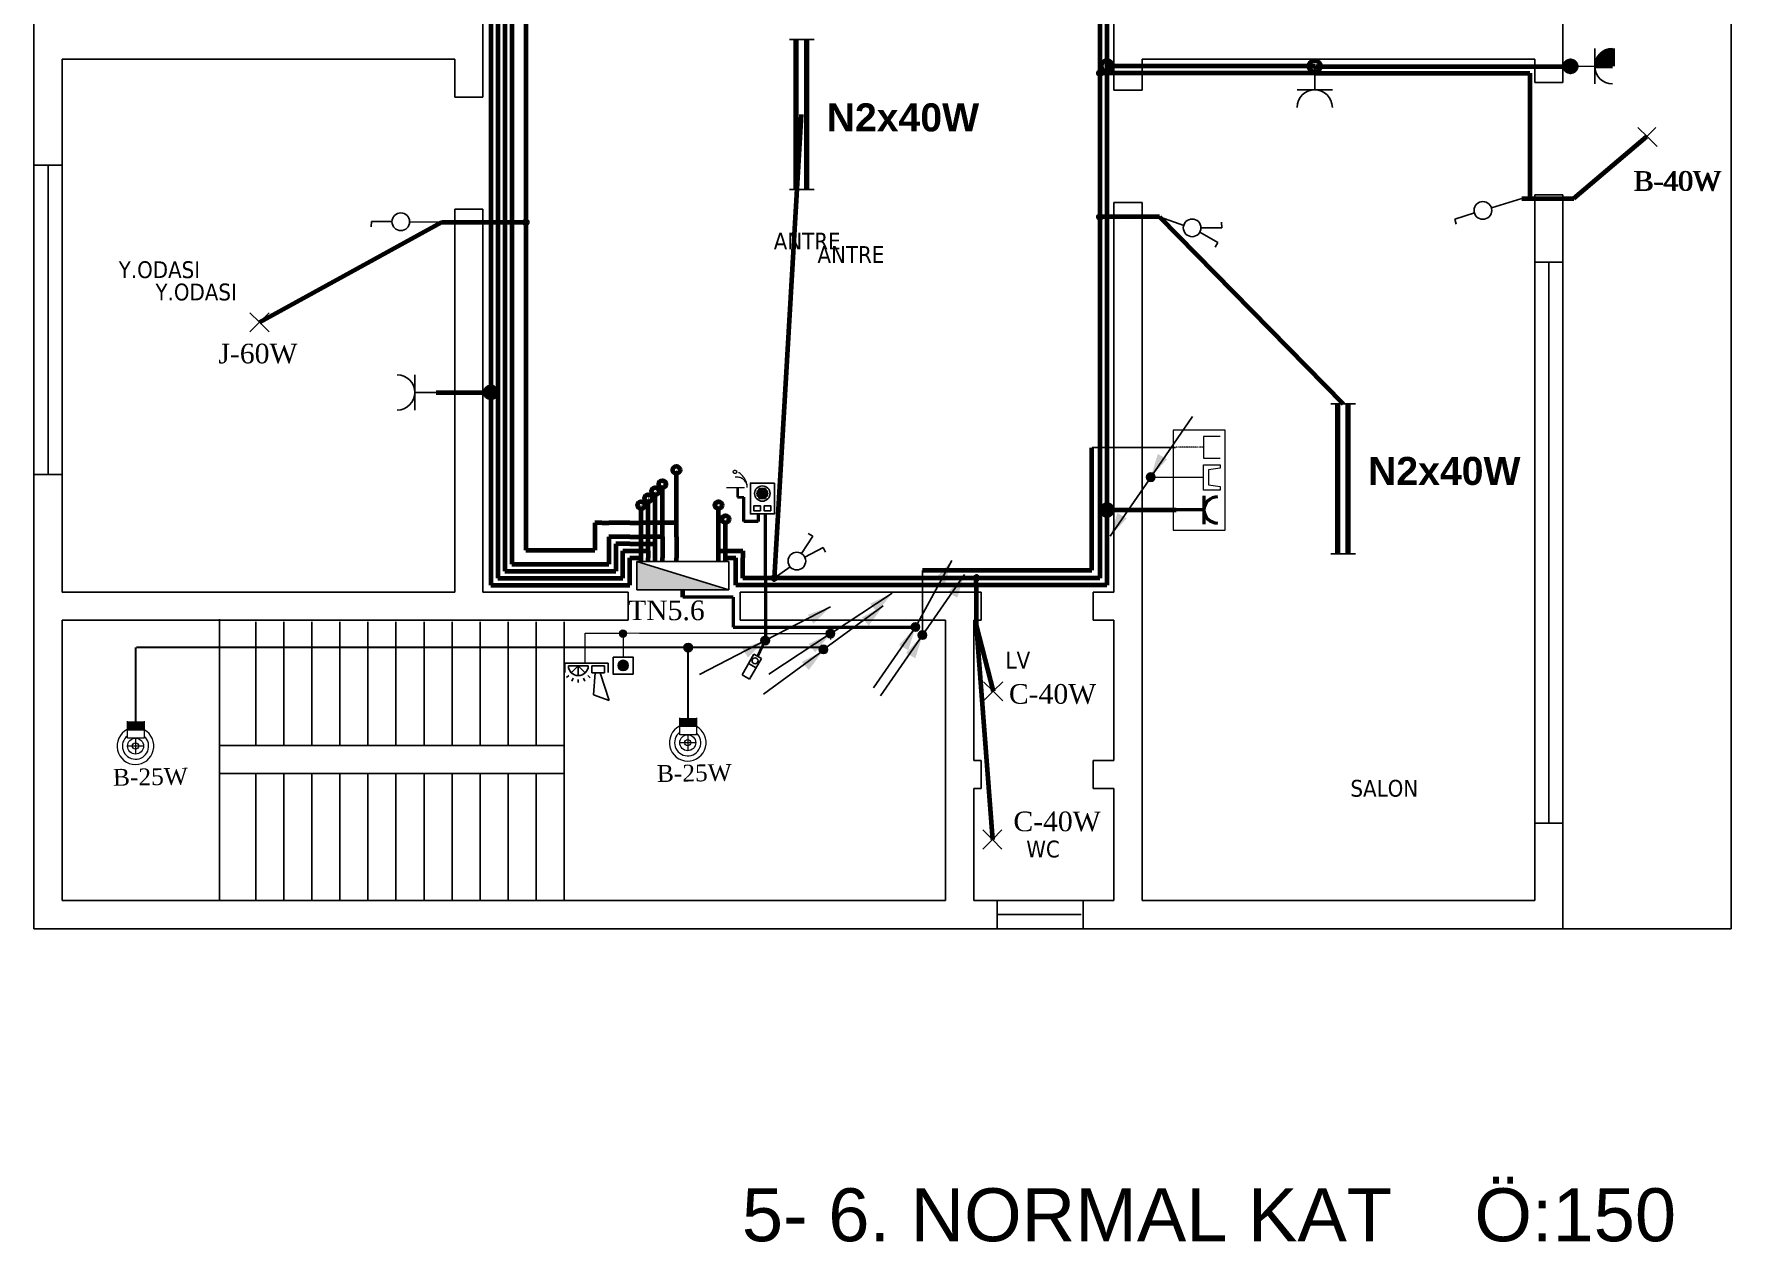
# Model space of a CAD drawing. Header units: millimetres. Extents: x 635 to 12891, y 1434 to 3689.
# Drawn here: x 6060 to 7270, y 1695 to 2556 of the extents above; entities that cross this region are included whole.
import ezdxf

# ---------------------------------------------------------------- set-up
doc = ezdxf.new("R2010")
doc.units = ezdxf.units.MM
for name, pattern in [('DASHDOT', [25.4, 12.7, -6.35, 0, -6.35]), ('DIVIDE', [1.25, 0.5, -0.25, 0, -0.25, 0, -0.25]), ('HIDDEN', [0.375, 0.25, -0.125])]:
    doc.linetypes.add(name, pattern=pattern)
for name, color, linetype, lineweight in [('ARMATUR', 3, 'Continuous', 20), ('AYD.LİNYESİ', 1, 'Continuous', 50), ('DİYAFON', 41, 'DASHDOT', 20), ('EHAT-TV', 7, 'Continuous', 20), ('EHAT_PRIZ', 4, 'Continuous', 50), ('ELEKT', 2, 'Continuous', 50), ('elk035', 3, 'Continuous', 30), ('KORNA', 95, 'Continuous', 20), ('OK', 51, 'Continuous', 20), ('ZİL', 53, 'DASHDOT', 20)]:
    doc.layers.add(name, color=color, linetype=linetype, lineweight=lineweight)
for name, color, linetype in [('AYD', 10, 'Continuous'), ('E_BL_YAN', 7, 'Continuous'), ('H', 3, 'Continuous'), ('hat', 3, 'Continuous'), ('NORMAL', 70, 'Continuous'), ('priz', 4, 'Continuous'), ('S', 2, 'Continuous'), ('SEMBOLLER', 7, 'Continuous'), ('TELEFON', 3, 'HIDDEN'), ('YAZI', 7, 'Continuous'), ('ışık', 1, 'Continuous')]:
    doc.layers.add(name, color=color, linetype=linetype)
doc.styles.add('ALT', font='times.ttf', dxfattribs={"height": 20})
doc.styles.add('ELK', font='tahoma.ttf')
doc.styles.add('MEKAN', font='times.ttf')
doc.styles.get("Standard").update_dxf_attribs({"font": 'arial.ttf'})
doc.styles.add('TXTX', font='arial.ttf')

# ---------------------------------------------------------------- blocks, each defined once
blk = doc.blocks.new('P2X36')
at = {"layer": 'H', "color": 1}
for p, q in [((-53.5, 9.1), (-53.5, -8.4)), ((53.5, -8.4), (53.5, 9.1))]:
    blk.add_line(p, q, dxfattribs=at)
at = {"layer": 'H', "color": 2}
for points in [[(-53.5, 3.7, 3.8, 3.8, 0), (53.5, 3.7, 1.6, 1.6, 0)], [(-53.5, -3.7, 3.8, 3.8, 0), (53.5, -3.7, 1.6, 1.6, 0)]]:
    blk.add_lwpolyline(points, format="xyseb", dxfattribs=at)
blk = doc.blocks.new('NORA')
for p, q in [((0, 0.228), (-0.032, 0.228)), ((0, 0.105), (0, 0.228))]:
    blk.add_line(p, q)
blk.add_circle((0, 0.053), 0.0525)
blk = doc.blocks.new('A')
at = {"layer": 'S', "xscale": 100, "yscale": 100, "zscale": 100, "rotation": 180}
blk.add_blockref('NORA', (0, 0), dxfattribs=at)
blk = doc.blocks.new('K')
at = {"layer": 'S', "color": 2}
for p, q in [((-4.5, 22.2), (-7.6, 21.3)), ((-1.4, 10.3), (-4.5, 22.2)), ((1.4, 10.3), (4.5, 22.2)), ((4.5, 22.2), (7.6, 21.3))]:
    blk.add_line(p, q, dxfattribs=at)
blk.add_circle((0, 5.2), 5.25, dxfattribs=at)
blk = doc.blocks.new('B')
at = {"layer": 'hat'}
blk.add_hatch(color=256, dxfattribs=at).paths.add_polyline_path([(3.03, -0.15, 1), (-2.97, -0.15, 1)])
blk.add_circle((0.03, -0.15), 3, dxfattribs=at)
blk = doc.blocks.new('KAAC')
at = {"layer": 'SEMBOLLER', "color": 9}
for p, q in [((-0.081, 0.306), (0.081, 0.306)), ((-0.081, 0.29), (0.081, 0.29)), ((-0.078, 0.322), (0.078, 0.322)), ((-0.078, 0.274), (0.078, 0.274)), ((-0.071, 0.338), (0.071, 0.338)), ((-0.071, 0.258), (0.071, 0.258)), ((-0.059, 0.354), (0.059, 0.354)), ((-0.039, 0.37), (0.039, 0.37)), ((-0.059, 0.242), (0.059, 0.242)), ((-0.039, 0.226), (0.039, 0.226))]:
    blk.add_line(p, q, dxfattribs=at)
at = {"layer": 'SEMBOLLER', "color": 4}
blk.add_lwpolyline([(-0.175, 0.45), (-0.175, 0), (0.175, 0), (0.175, 0.45)], close=True, dxfattribs=at)
at = {"layer": 'SEMBOLLER', "color": 3}
for points in [[(-0.123, 0.045), (-0.123, 0.12), (-0.028, 0.12), (-0.028, 0.045)], [(0.028, 0.045), (0.028, 0.12), (0.123, 0.12), (0.123, 0.045)]]:
    blk.add_lwpolyline(points, close=True, dxfattribs=at)
at = {"layer": 'SEMBOLLER', "color": 2}
blk.add_circle((0, 0.298), 0.112, dxfattribs=at)
at = {"layer": 'SEMBOLLER', "color": 9}
for start, end in [(174.3781, 185.6219), (150.6713, 162.9089), (197.0911, 209.3287), (118.155, 136.7056), (43.2944, 61.845), (17.0911, 29.3287), (330.6713, 342.9089), (354.3781, 5.6219), (223.2944, 241.845), (298.155, 316.7056)]:
    blk.add_arc((0, 0.298), 0.0817, start, end, dxfattribs=at)
blk = doc.blocks.new('ISIKLIALARMSIRENI')
for p, q in [((0, -322), (0, 322)), ((0, 322), (139, 322)), ((40, -26), (40, 268)), ((183, 263), (217, 298)), ((40, 121), (144, 225)), ((40, 121), (144, 17)), ((40, 121), (187, 121)), ((226, 198), (271, 216)), ((226, 44), (271, 25)), ((242, 121), (290, 121)), ((144, -80), (40, -80)), ((40, -80), (40, -268)), ((144, -268), (144, -80)), ((472, -105), (144, -130)), ((144, -206), (558, -340)), ((183, -22), (217, -56)), ((558, -340), (472, -105)), ((0, -322), (139, -322)), ((40, -268), (144, -268))]:
    blk.add_line(p, q)
blk.add_arc((40, 121), 147, 270, 90)
blk = doc.blocks.new('ÜÇLÜ GRUP(TEL-TV-PRİZ)')
at = {"layer": 'EHAT-TV', "linetype": 'Continuous'}
blk.add_line((21.5, -2), (1.6, -2), dxfattribs=at)
at = {"layer": 'EHAT-TV', "color": 7, "lineweight": 20}
blk.add_lwpolyline([(25.1, 3.4), (33.5, 4.6), (33.5, 7), (21.5, 7), (21.5, -11), (33.5, -11), (33.5, -8.6), (25.1, -7.4), (25.1, 3.4)], dxfattribs=at)
at = {"layer": 'EHAT_PRIZ'}
for p, q in [((22.1, 31.3), (22.1, 11.2)), ((22.1, 21.2), (1.9, 21.2))]:
    blk.add_line(p, q, dxfattribs=at)
blk.add_arc((31.7, 21.2), 9.6, 90, 270, dxfattribs=at)
at = {"layer": 'OK'}
blk.add_lwpolyline([(0, 35.7), (37, 35.7), (37, -35.7), (0, -35.7)], close=True, dxfattribs=at)
at = {"layer": 'TELEFON', "color": 3, "linetype": 'DIVIDE', "lineweight": 20}
blk.add_line((21.5, -23.5), (1.6, -23.5), dxfattribs=at)
at = {"layer": 'TELEFON', "color": 3, "linetype": 'Continuous', "lineweight": 20}
for p, q in [((21.5, -15.8), (33.5, -15.8)), ((21.5, -31.1), (21.5, -15.8)), ((33.5, -31.1), (21.5, -31.1))]:
    blk.add_line(p, q, dxfattribs=at)

msp = doc.modelspace()

# ---------------------------------------------------------------- hatches: boundary and pattern name
at = {"lineweight": 211}
h = msp.add_hatch(color=256, dxfattribs=at)
h.dxf.hatch_style = 1
h.paths.add_polyline_path([(6410.6, 2651.9, 0.414214), (6409.4, 2650.7), (6410.6, 2650.7)])
h.paths.add_polyline_path([(6410.6, 2651.9), (6410.6, 2650.7), (6410.6, 2649.4, 0.414214), (6411.9, 2650.7, 0.414214)])
h.paths.add_polyline_path([(6410.6, 2650.7), (6409.4, 2650.7, 0.414214), (6410.6, 2649.4)])
h.paths.add_polyline_path([(6410.6, 2423.3), (6410.6, 2420.8, 0.414214), (6411.9, 2422.1, 0.414214)])
h.paths.add_polyline_path([(6410.6, 2423.3, 0.414214), (6409.4, 2422.1), (6410.6, 2422.1)])
h.paths.add_polyline_path([(6410.6, 2422.1), (6409.4, 2422.1, 0.414214), (6410.6, 2420.8)])
h = msp.add_hatch(color=256, dxfattribs=at)
h.dxf.hatch_style = 1
h.paths.add_polyline_path([(6410.6, 2651.9, 0.414214), (6409.4, 2650.7), (6410.6, 2650.7)])
h.paths.add_polyline_path([(6410.6, 2651.9), (6410.6, 2650.7), (6410.6, 2649.4, 0.414214), (6411.9, 2650.7, 0.414214)])
h.paths.add_polyline_path([(6410.6, 2650.7), (6409.4, 2650.7, 0.414214), (6410.6, 2649.4)])
h.paths.add_polyline_path([(6410.6, 2423.3), (6410.6, 2420.8, 0.414214), (6411.9, 2422.1, 0.414214)])
h.paths.add_polyline_path([(6410.6, 2423.3, 0.414214), (6409.4, 2422.1), (6410.6, 2422.1)])
h.paths.add_polyline_path([(6410.6, 2422.1), (6409.4, 2422.1, 0.414214), (6410.6, 2420.8)])
h = msp.add_hatch(color=256, dxfattribs=at)
h.dxf.hatch_style = 1
h.paths.add_polyline_path([(7185.3, 2533.4), (7185.3, 2546, 0.414214), (7172.7, 2533.4)])
h = msp.add_hatch(color=256, dxfattribs=at)
h.dxf.hatch_style = 1
h.paths.add_polyline_path([(6819.9, 2528.4), (6819.9, 2529.7, 0.358385), (6818.7, 2528.6)])
h.paths.add_polyline_path([(6819.9, 2528.4), (6818.7, 2528.6, 0.048612), (6818.6, 2528.4, 1), (6821.2, 2528.4, 0.414214), (6819.9, 2529.7)])
h = msp.add_hatch(color=256, dxfattribs=at)
h.dxf.hatch_style = 1
h.paths.add_polyline_path([(6824.9, 2537.6), (6824.9, 2533.4), (6828.9, 2533.4, 0.007886), (6828.9, 2533.5, 0.414214)])
h.paths.add_polyline_path([(6824.9, 2537.6, 0.414214), (6820.8, 2533.5, 0.414214), (6824.9, 2529.4)])
h.paths.add_polyline_path([(6828.9, 2533.4), (6824.9, 2533.4), (6824.9, 2529.4, 0.405005)])
h.paths.add_polyline_path([(6968.9, 2533.4), (6973, 2533.4), (6973, 2531.8), (6973, 2529.3, 0.414214), (6977.1, 2533.4, 1)])
h.paths.add_polyline_path([(6973, 2531.8), (6973, 2533.4), (6968.9, 2533.4, 0.414214), (6973, 2529.3)], flags=17)
h = msp.add_hatch(color=256, dxfattribs=at)
h.dxf.hatch_style = 1
h.paths.add_polyline_path([(6824.9, 2537.6), (6824.9, 2533.4), (6828.9, 2533.4, 0.007886), (6828.9, 2533.5, 0.414214)])
h.paths.add_polyline_path([(6824.9, 2537.6, 0.414214), (6820.8, 2533.5, 0.414214), (6824.9, 2529.4)])
h.paths.add_polyline_path([(6828.9, 2533.4), (6824.9, 2533.4), (6824.9, 2529.4, 0.405005)])
h.paths.add_polyline_path([(6968.9, 2533.4), (6973, 2533.4), (6973, 2531.8), (6973, 2529.3, 0.414214), (6977.1, 2533.4, 1)])
h.paths.add_polyline_path([(6973, 2531.8), (6973, 2533.4), (6968.9, 2533.4, 0.414214), (6973, 2529.3)], flags=17)
h = msp.add_hatch(color=256, dxfattribs=at)
h.dxf.hatch_style = 1
h.paths.add_polyline_path([(7151.3, 2533.3), (7158.3, 2533.3), (7159.4, 2533.3, 1)])
h.paths.add_polyline_path([(7159.4, 2533.3), (7158.3, 2533.3), (7151.3, 2533.3, 1)])
h = msp.add_hatch(color=256, dxfattribs=at)
h.dxf.hatch_style = 1
h.paths.add_polyline_path([(6819.9, 2425.9), (6819.9, 2427.2, 0.358385), (6818.6, 2426.2)])
h.paths.add_polyline_path([(6819.9, 2425.9), (6818.6, 2426.2, 0.048612), (6818.6, 2425.9, 1), (6821.1, 2425.9, 0.414214), (6819.9, 2427.2)])
h = msp.add_hatch(color=256, dxfattribs=at)
h.dxf.hatch_style = 1
h.paths.add_polyline_path([(6385.6, 2304.9, 0.414214), (6381.6, 2300.8), (6385.6, 2300.8)])
h.paths.add_polyline_path([(6385.6, 2304.9), (6385.6, 2296.7, 0.414214), (6389.7, 2300.8, 0.414214)])
h.paths.add_polyline_path([(6385.6, 2300.8), (6381.6, 2300.8, 0.414214), (6385.6, 2296.7)])
h = msp.add_hatch(color=256, dxfattribs=at)
h.dxf.hatch_style = 1
h.paths.add_polyline_path([(6824.9, 2221), (6824.9, 2217), (6828.9, 2217, 0.414214)], flags=17)
h.paths.add_polyline_path([(6828.9, 2217), (6824.9, 2217), (6824.9, 2221, 0.414214), (6820.8, 2217, 1)])
h = msp.add_hatch(color=256, dxfattribs=at)
h.dxf.hatch_style = 1
h.paths.add_polyline_path([(6586.5, 2168.4, 1), (6589, 2168.4, 1)])
h = msp.add_hatch(color=256, dxfattribs=at)
h.dxf.hatch_style = 1
h.paths.add_polyline_path([(6586.5, 2168.4, 1), (6589, 2168.4, 1)])
h = msp.add_hatch(color=256, dxfattribs=at)
h.dxf.hatch_style = 1
h.paths.add_polyline_path([(6730.5, 2168.4, 1), (6733, 2168.4, 1)])
h = msp.add_hatch(color=256, dxfattribs=at)
h.dxf.hatch_style = 1
h.paths.add_polyline_path([(6730.5, 2168.4, 1), (6733, 2168.4, 1)])
at = {"layer": 'ARMATUR'}
for points in [[(6126.5, 2066.3), (6126.5, 2060.3), (6138.5, 2060.3), (6138.5, 2066.3)], [(6520.3, 2068.7), (6520.3, 2062.7), (6532.3, 2062.7), (6532.3, 2068.7)]]:
    msp.add_hatch(color=256, dxfattribs=at).paths.add_polyline_path(points)

# ---------------------------------------------------------------- linework, layer by layer
for p, q in [((6059.9, 3108.4), (6059.9, 1918.4)), ((7269.9, 3108.4), (7269.9, 1918.4)), ((7149.9, 2969.7), (7149.9, 2521.7)), ((6829.9, 2683.2), (6829.9, 2516.3)), ((6379.9, 2565.2), (6379.9, 2511.4)), ((6079.9, 2538.4), (6079.9, 2158.4)), ((6079.9, 2538.4), (6359.9, 2538.4)), ((6359.9, 2538.4), (6359.9, 2511.4)), ((6849.9, 2538.4), (6849.9, 2516.3)), ((6849.9, 2538.4), (7129.9, 2538.4)), ((7129.9, 2538.4), (7129.9, 2521.7)), ((7129.9, 2521.7), (7149.9, 2521.7)), ((6359.9, 2511.4), (6379.9, 2511.4)), ((6829.9, 2516.3), (6849.9, 2516.3)), ((6059.9, 2462.9), (6079.9, 2462.9)), ((6069.9, 2242.3), (6069.9, 2462.9)), ((6829.9, 2436.3), (6829.9, 2158.4)), ((6829.9, 2436.3), (6849.9, 2436.3)), ((6849.9, 2436.3), (6849.9, 1938.4)), ((7129.9, 2441.7), (7129.9, 1938.4)), ((7129.9, 2441.7), (7149.9, 2441.7)), ((7149.9, 2441.7), (7149.9, 1918.4)), ((6359.9, 2431.4), (6359.9, 2158.4)), ((6359.9, 2431.4), (6379.9, 2431.4)), ((6379.9, 2431.4), (6379.9, 2158.4)), ((7129.9, 2393.6), (7149.9, 2393.6)), ((7139.9, 1993.7), (7139.9, 2393.6)), ((6886, 2283.7), (6856.1, 2240.3)), ((6059.9, 2242.3), (6079.9, 2242.3)), ((6857.2, 2241.6), (6827.3, 2198.2)), ((6688.4, 2133.4), (6714.3, 2181)), ((6693.4, 2127.6), (6723.3, 2171)), ((6079.9, 2158.4), (6359.9, 2158.4)), ((6379.9, 2158.4), (6483.5, 2158.4)), ((6483.5, 2158.4), (6483.5, 2138.4)), ((6563.5, 2158.4), (6735.1, 2158.4)), ((6563.5, 2158.4), (6563.5, 2138.4)), ((6627.8, 2128.7), (6671.8, 2157.6)), ((6709.9, 2158.4), (6735.1, 2158.4)), ((6735.1, 2158.4), (6735.1, 2138.4)), ((6815.1, 2158.4), (6829.9, 2158.4)), ((6815.1, 2158.4), (6829.9, 2158.4)), ((6815.1, 2158.4), (6815.1, 2138.4)), ((6581.2, 2123.8), (6627.9, 2148)), ((6622.8, 2117.4), (6665.3, 2148.5)), ((6079.9, 2138.4), (6079.9, 1938.4)), ((6079.9, 2138.4), (6483.5, 2138.4)), ((6192.1, 2139.2), (6192.1, 1938.7)), ((6218, 2137.1), (6218, 2049)), ((6238, 2137.1), (6238, 2049)), ((6258, 2137.1), (6258, 2049)), ((6278, 2137.1), (6278, 2049)), ((6298, 2137.1), (6298, 2049)), ((6318, 2137.1), (6318, 2049)), ((6338, 2137.1), (6338, 2049)), ((6358, 2137.1), (6358, 2049)), ((6378, 2137.1), (6378, 2049)), ((6398, 2137.1), (6398, 2049)), ((6418, 2137.1), (6418, 2049)), ((6438, 2137.1), (6438, 1938.7)), ((6563.5, 2138.4), (6709.9, 2138.4)), ((6658.5, 2090.1), (6688.4, 2133.5)), ((6709.9, 2138.4), (6709.9, 1938.4)), ((6729.9, 2138.4), (6729.9, 2038.4)), ((6729.9, 2138.4), (6735.1, 2138.4)), ((6729.9, 2138.4), (6735.1, 2138.4)), ((6729.9, 2138.4), (6735.1, 2138.4)), ((6729.9, 2138.4), (6735.1, 2138.4)), ((6815.1, 2138.4), (6829.9, 2138.4)), ((6815.1, 2138.4), (6829.9, 2138.4)), ((6829.9, 2138.4), (6829.9, 2038.4)), ((6534.5, 2099.7), (6581.2, 2124)), ((6583.8, 2100), (6627.8, 2128.8)), ((6663.5, 2084.4), (6693.4, 2127.8)), ((6580.1, 2085.6), (6622.5, 2116.7)), ((6192.1, 2049), (6438, 2049)), ((6729.9, 2038.4), (6735.1, 2038.4)), ((6735.1, 2038.4), (6735.1, 2018.4)), ((6815.1, 2038.4), (6829.9, 2038.4)), ((6815.1, 2038.4), (6815.1, 2018.4)), ((6192.1, 2029), (6438, 2029)), ((6218, 2029), (6218, 1938.7)), ((6238, 2029), (6238, 1938.7)), ((6258, 2029), (6258, 1938.7)), ((6278, 2029), (6278, 1938.7)), ((6298, 2029), (6298, 1938.7)), ((6318, 2029), (6318, 1938.7)), ((6338, 2029), (6338, 1938.7)), ((6358, 2029), (6358, 1938.7)), ((6378, 2029), (6378, 1938.7)), ((6398, 2029), (6398, 1938.7)), ((6418, 2029), (6418, 1938.7)), ((6729.9, 2018.4), (6729.9, 1938.4)), ((6729.9, 2018.4), (6735.1, 2018.4)), ((6815.1, 2018.4), (6829.9, 2018.4)), ((6829.9, 2018.4), (6829.9, 1938.4)), ((7129.9, 1993.7), (7149.9, 1993.7)), ((6709.9, 1938.4), (6079.9, 1938.4)), ((6729.9, 1938.4), (6829.9, 1938.4)), ((6746.6, 1938.4), (6746.6, 1918.4)), ((6807.9, 1938.4), (6807.9, 1918.4)), ((6849.9, 1938.4), (7129.9, 1938.4)), ((6746.6, 1928.4), (6806.5, 1928.4)), ((6746.6, 1918.4), (6059.9, 1918.4)), ((6709.9, 1918.4), (7269.9, 1918.4))]:
    msp.add_line(p, q)
at = {"color": 4, "lineweight": 211}
for p, q in [((6385.6, 2783.4), (6385.6, 2163.3)), ((6385.6, 2783.4), (6385.6, 2163.3)), ((6390.6, 2661), (6390.6, 2169.9)), ((6390.6, 2661), (6390.6, 2169.9)), ((6395.6, 2661), (6395.6, 2173.3)), ((6395.6, 2661), (6395.6, 2173.3)), ((6400.6, 2661), (6400.6, 2178.3)), ((6400.6, 2661), (6400.6, 2178.3)), ((6824.9, 2615.8), (6824.9, 2209.5)), ((6824.9, 2615.8), (6824.9, 2209.5)), ((7185.3, 2546), (7185.3, 2533.4)), ((6973, 2533.4), (6824.9, 2533.4)), ((6973, 2533.4), (6824.9, 2533.4)), ((6973, 2531.8), (6973, 2533.4)), ((6973, 2531.8), (6973, 2533.4)), ((6973.7, 2533.3), (7158.3, 2533.3)), ((7185.3, 2533.4), (7172.7, 2533.4)), ((6346.6, 2300.8), (6385.6, 2300.8)), ((6346.6, 2300.8), (6385.6, 2300.8)), ((6824.9, 2217), (6874.2, 2217)), ((6824.9, 2209.5), (6824.9, 2163.4)), ((6824.9, 2209.5), (6824.9, 2163.4)), ((6484.7, 2197.8), (6469.7, 2197.8)), ((6469.7, 2197.8), (6469.7, 2178.3)), ((6484.7, 2197.8), (6469.7, 2197.8)), ((6469.7, 2197.8), (6469.7, 2178.3)), ((6484.7, 2192.8), (6474.7, 2192.8)), ((6474.7, 2192.8), (6474.7, 2173.3)), ((6484.7, 2192.8), (6474.7, 2192.8)), ((6474.7, 2192.8), (6474.7, 2173.3)), ((6484.7, 2197.8), (6492.9, 2197.8)), ((6484.7, 2197.8), (6492.9, 2197.8)), ((6484.7, 2192.8), (6492.9, 2192.8)), ((6484.7, 2192.8), (6492.9, 2192.8)), ((6507.9, 2197.8), (6492.9, 2197.8)), ((6507.9, 2197.8), (6492.9, 2197.8)), ((6492.9, 2192.8), (6502.9, 2192.8)), ((6492.9, 2192.8), (6502.9, 2192.8)), ((6502.9, 2182.8), (6502.9, 2192.8)), ((6502.9, 2182.8), (6502.9, 2192.8)), ((6507.9, 2197.8), (6507.9, 2182.8)), ((6507.9, 2197.8), (6507.9, 2182.8)), ((6400.6, 2178.3), (6469.7, 2178.3)), ((6400.6, 2178.3), (6469.7, 2178.3)), ((6479.7, 2182.8), (6479.7, 2187.8)), ((6479.7, 2187.8), (6484.7, 2187.8)), ((6479.7, 2182.8), (6479.7, 2187.8)), ((6479.7, 2187.8), (6484.7, 2187.8)), ((6479.7, 2168.3), (6479.7, 2182.8)), ((6479.7, 2168.3), (6479.7, 2182.8)), ((6484.7, 2187.8), (6492.9, 2187.8)), ((6484.7, 2187.8), (6492.9, 2187.8)), ((6484.7, 2163.3), (6484.7, 2182.8)), ((6484.7, 2182.8), (6492.9, 2182.8)), ((6484.7, 2163.3), (6484.7, 2182.8)), ((6484.7, 2182.8), (6492.9, 2182.8)), ((6492.9, 2187.8), (6497.9, 2187.8)), ((6492.9, 2187.8), (6497.9, 2187.8)), ((6492.9, 2180.3), (6492.9, 2182.8)), ((6497.9, 2187.8), (6497.9, 2182.8)), ((6497.9, 2187.8), (6497.9, 2182.8)), ((6497.9, 2180.3), (6497.9, 2182.8)), ((6502.9, 2180.3), (6502.9, 2182.8)), ((6507.9, 2180.3), (6507.9, 2182.8)), ((6552.9, 2180.3), (6552.9, 2182.8)), ((6552.9, 2182.8), (6560.3, 2182.8)), ((6552.9, 2182.8), (6560.3, 2182.8)), ((6560.3, 2164.8), (6560.3, 2182.8)), ((6560.3, 2164.8), (6560.3, 2182.8)), ((6390.6, 2169.9), (6390.6, 2168.3)), ((6390.6, 2168.3), (6479.7, 2168.3)), ((6390.6, 2168.3), (6479.7, 2168.3)), ((6395.6, 2173.3), (6474.7, 2173.3)), ((6395.6, 2173.3), (6474.7, 2173.3)), ((6385.6, 2163.3), (6484.7, 2163.3)), ((6385.6, 2163.3), (6484.7, 2163.3)), ((6560.3, 2163.4), (6560.3, 2164.8)), ((6563.6, 2163.4), (6560.3, 2163.4)), ((6824.9, 2163.4), (6563.6, 2163.4)), ((6824.9, 2163.4), (6563.6, 2163.4))]:
    msp.add_line(p, q, dxfattribs=at)
at = {"color": 1, "lineweight": 211}
for p, q in [((6410.6, 2661), (6410.6, 2188.3)), ((6410.6, 2661), (6410.6, 2188.3)), ((6819.9, 2615.8), (6819.9, 2209.5)), ((6819.9, 2615.8), (6819.9, 2209.5)), ((6824.9, 2528.4), (6819.9, 2528.4)), ((6973, 2528.4), (6824.9, 2528.4)), ((6973, 2528.4), (7126.3, 2528.4)), ((7126.3, 2528.4), (7126.3, 2439)), ((6607, 2499), (6587.7, 2168.4)), ((6607, 2499), (6587.7, 2168.4)), ((7157.7, 2439), (7209.5, 2483)), ((7120.6, 2439), (7157.7, 2439)), ((6220.7, 2350.8), (6350.4, 2422.1)), ((6220.7, 2350.8), (6350.4, 2422.1)), ((6350.4, 2422.1), (6410.6, 2422.1)), ((6350.4, 2422.1), (6410.6, 2422.1)), ((6862.4, 2425.9), (6819.9, 2425.9)), ((6862.4, 2425.9), (6819.9, 2425.9)), ((6862.4, 2425.9), (6993.4, 2292.6)), ((6862.4, 2425.9), (6993.4, 2292.6)), ((6464.7, 2207.8), (6459.7, 2207.8)), ((6459.7, 2207.8), (6459.7, 2197.8)), ((6464.7, 2207.8), (6459.7, 2207.8)), ((6459.7, 2207.8), (6459.7, 2197.8)), ((6464.7, 2207.8), (6469.7, 2207.8)), ((6464.7, 2207.8), (6469.7, 2207.8)), ((6484.7, 2207.8), (6469.7, 2207.8)), ((6484.7, 2207.8), (6469.7, 2207.8)), ((6484.7, 2207.8), (6492.9, 2207.8)), ((6484.7, 2207.8), (6492.9, 2207.8)), ((6507.9, 2207.8), (6492.9, 2207.8)), ((6507.9, 2207.8), (6492.9, 2207.8)), ((6512.9, 2207.8), (6507.9, 2207.8)), ((6512.9, 2207.8), (6507.9, 2207.8)), ((6517.9, 2207.9), (6512.9, 2207.8)), ((6517.9, 2207.9), (6512.9, 2207.8)), ((6517.9, 2202.8), (6517.9, 2207.9)), ((6517.9, 2202.8), (6517.9, 2207.9)), ((6517.9, 2197.8), (6517.9, 2202.8)), ((6517.9, 2197.8), (6517.9, 2202.8)), ((6819.9, 2209.5), (6819.9, 2168.4)), ((6819.9, 2209.5), (6819.9, 2168.4)), ((6459.7, 2197.8), (6459.7, 2188.3)), ((6459.7, 2197.8), (6459.7, 2188.3)), ((6517.9, 2197.8), (6517.9, 2182.8)), ((6517.9, 2197.8), (6517.9, 2182.8)), ((6410.6, 2188.3), (6459.7, 2188.3)), ((6410.6, 2188.3), (6459.7, 2188.3)), ((6517.9, 2180.3), (6517.9, 2182.8)), ((6517.9, 2180.3), (6517.9, 2182.8)), ((6547.9, 2182.8), (6547.9, 2187.8)), ((6547.9, 2187.8), (6552.9, 2187.8)), ((6547.9, 2182.8), (6547.9, 2187.8)), ((6547.9, 2187.8), (6552.9, 2187.8)), ((6547.9, 2180.3), (6547.9, 2182.8)), ((6547.9, 2180.3), (6547.9, 2182.8)), ((6552.9, 2187.8), (6560.3, 2187.8)), ((6552.9, 2187.8), (6560.3, 2187.8)), ((6560.3, 2187.8), (6565.3, 2187.8)), ((6560.3, 2187.8), (6565.3, 2187.8)), ((6565.3, 2187.8), (6565.3, 2182.8)), ((6565.3, 2187.8), (6565.3, 2182.8)), ((6565.3, 2168.4), (6565.3, 2182.8)), ((6565.3, 2168.4), (6565.3, 2182.8)), ((6819.9, 2168.4), (6565.3, 2168.4)), ((6819.9, 2168.4), (6565.3, 2168.4)), ((6731.7, 2163.7), (6731.7, 2168.4)), ((6731.7, 2163.7), (6731.7, 2168.4)), ((6731.7, 2163.7), (6731.7, 2134.8)), ((6731.7, 2163.7), (6731.7, 2134.8)), ((6731.7, 2134.8), (6743.8, 2087.7)), ((6731.7, 2134.8), (6743.2, 1982)), ((6731.7, 2134.8), (6743.8, 2087.7)), ((6731.7, 2134.8), (6743.2, 1982))]:
    msp.add_line(p, q, dxfattribs=at)
at = {"lineweight": 211}
for p, q in [((6517.9, 2207.9), (6517.9, 2242.9)), ((6517.9, 2207.9), (6517.9, 2242.9)), ((6502.9, 2192.8), (6502.9, 2227.8)), ((6502.9, 2192.8), (6502.9, 2227.8)), ((6507.9, 2197.8), (6507.9, 2232.8)), ((6507.9, 2197.8), (6507.9, 2232.8)), ((6492.9, 2182.8), (6492.9, 2217.8)), ((6492.9, 2182.8), (6492.9, 2217.8)), ((6497.9, 2187.8), (6497.9, 2222.8)), ((6497.9, 2187.8), (6497.9, 2222.8)), ((6547.9, 2187.8), (6547.9, 2217.8)), ((6547.9, 2187.8), (6547.9, 2217.8)), ((6552.9, 2182.8), (6552.9, 2207.8)), ((6552.9, 2182.8), (6552.9, 2207.8))]:
    msp.add_line(p, q, dxfattribs=at)
at = {"color": 1, "lineweight": 211}
for centre in [(6819.9, 2528.4), (6410.6, 2422.1), (6410.6, 2422.1), (6819.9, 2425.9), (6587.7, 2168.4), (6587.7, 2168.4), (6731.8, 2168.4), (6731.8, 2168.4)]:
    msp.add_circle(centre, 1.26, dxfattribs=at)
at = {"color": 4, "lineweight": 211}
for centre in [(6824.9, 2533.5), (6973, 2533.4), (6973, 2533.4), (7155.4, 2533.3), (6385.6, 2300.8), (6824.9, 2217)]:
    msp.add_circle(centre, 4.06, dxfattribs=at)
at = {"color": 2, "lineweight": 211, "true_color": 0xf1eb1f}
for centre in [(6517.9, 2245.5), (6517.9, 2245.5), (6497.9, 2225.4), (6497.9, 2225.4), (6502.9, 2230.4), (6502.9, 2230.4), (6507.9, 2235.4), (6507.9, 2235.4), (6492.9, 2220.4), (6492.9, 2220.4), (6547.9, 2220.4), (6547.9, 2220.4), (6552.9, 2210.4), (6552.9, 2210.4)]:
    msp.add_circle(centre, 2.61, dxfattribs=at)
for points in [[(6861.2, 2256.9), (6867.8, 2253.1), (6856.1, 2240.3)], [(6832.3, 2214.8), (6839, 2211), (6827.3, 2198.2)], [(6709.3, 2164.4), (6702.6, 2168.2), (6714.3, 2181)], [(6718.2, 2154.4), (6711.6, 2158.2), (6723.3, 2171)], [(6660.9, 2144.1), (6656.1, 2150.2), (6671.8, 2157.6)], [(6615.7, 2135.8), (6611.6, 2142.3), (6627.9, 2148)], [(6655.1, 2134.5), (6650.1, 2140.3), (6665.3, 2148.5)], [(6683.3, 2116.9), (6676.7, 2120.7), (6688.4, 2133.5)], [(6569, 2111.7), (6564.9, 2118.2), (6581.2, 2124)], [(6616.9, 2115.4), (6612.1, 2121.4), (6627.8, 2128.8)], [(6688.3, 2111.2), (6681.7, 2115), (6693.4, 2127.8)], [(6612.3, 2102.8), (6607.3, 2108.6), (6622.5, 2116.7)]]:
    msp.add_solid(points)
at = {"layer": 'ARMATUR'}
for p, q in [((6126.5, 2054.3), (6126.5, 2066.3)), ((6126.5, 2060.3), (6138.5, 2060.3)), ((6138.5, 2066.3), (6138.5, 2054.3)), ((6520.3, 2056.7), (6520.3, 2068.7)), ((6520.3, 2062.7), (6532.3, 2062.7)), ((6532.3, 2068.7), (6532.3, 2056.7)), ((6138.5, 2054.3), (6126.5, 2054.3)), ((6137.9, 2048.6), (6126.6, 2048.6)), ((6132.3, 2054.3), (6132.3, 2042.9)), ((6532.3, 2056.7), (6520.3, 2056.7)), ((6531.7, 2051), (6520.3, 2051)), ((6526, 2056.7), (6526, 2045.3))]:
    msp.add_line(p, q, dxfattribs=at)
for centre, radius in [((6132.3, 2048.6), 5.68), ((6132.3, 2048.6), 2.25), ((6526, 2051), 5.68), ((6526, 2051), 2.25)]:
    msp.add_circle(centre, radius, dxfattribs=at)
for centre, radius, start, end in [((6132.3, 2048.6), 13.1, 116.6052, 61.9011), ((6526, 2051), 13.1, 116.6052, 61.9011), ((6526, 2051), 9.37, 127.7713, 48.0443), ((6132.3, 2048.6), 9.37, 127.7713, 48.0443)]:
    msp.add_arc(centre, radius, start, end, dxfattribs=at)
at = {"layer": 'AYD.LİNYESİ', "color": 1, "lineweight": 211}
msp.add_line((6522.5, 2154.9), (6522.5, 2159.9), dxfattribs=at)
at = {"layer": 'AYD.LİNYESİ'}
for p, q in [((6558.5, 2154.9), (6522.5, 2154.9)), ((6558.5, 2154.9), (6558.5, 2133.4)), ((6558.5, 2133.4), (6688.4, 2133.4))]:
    msp.add_line(p, q, dxfattribs=at)
at = {"layer": 'DİYAFON', "lineweight": 40, "ltscale": 4.5}
for p, q in [((6561.4, 2233.3), (6561.4, 2226)), ((6561.4, 2226), (6566, 2226))]:
    msp.add_line(p, q, dxfattribs=at)
msp.add_lwpolyline([(6575.9, 2112.7), (6581.2, 2123.8)], dxfattribs=at)
at = {"layer": 'EHAT-TV'}
for p, q in [((6860.7, 2240.2), (6856.2, 2240.2)), ((6873.8, 2240.2), (6860.7, 2240.2))]:
    msp.add_line(p, q, dxfattribs=at)
at = {"layer": 'ELEKT'}
for p, q in [((6566, 2208.8), (6566, 2226)), ((6576.2, 2208.8), (6566, 2208.8)), ((6576.2, 2214.2), (6576.2, 2208.8)), ((6581.2, 2214.2), (6581.4, 2123.8))]:
    msp.add_line(p, q, dxfattribs=at)
at = {"layer": 'elk035'}
for p, q in [((6132.5, 2060.3), (6132.5, 2118.8)), ((6526.8, 2118.8), (6133, 2118.8)), ((6526.3, 2118.8), (6527.4, 2118.8)), ((6526.3, 2113.8), (6526.3, 2118.8)), ((6622.8, 2118.8), (6527.4, 2118.8)), ((6622.8, 2114.5), (6622.8, 2118.8)), ((6526.3, 2062.7), (6526.3, 2113.8))]:
    msp.add_line(p, q, dxfattribs=at)
at = {"layer": 'hat', "color": 2}
msp.add_lwpolyline([(6472.8, 2112.1), (6487.1, 2112.1), (6487.1, 2099.9), (6472.8, 2099.9)], close=True, dxfattribs=at)
at = {"layer": 'KORNA', "color": 95}
for p, q in [((6452.8, 2107.8), (6452.8, 2129)), ((6479.9, 2128.8), (6479.9, 2112.1))]:
    msp.add_line(p, q, dxfattribs=at)
at = {"layer": 'KORNA'}
for p, q in [((6452.8, 2129), (6479.9, 2129)), ((6491.7, 2128.8), (6479.9, 2129)), ((6581.2, 2128.8), (6491.7, 2128.8)), ((6581.2, 2128.8), (6604.7, 2128.8)), ((6604.7, 2128.8), (6627.8, 2128.8)), ((6627.8, 2128.8), (6627.8, 2124.6))]:
    msp.add_line(p, q, dxfattribs=at)
at = {"layer": 'priz', "color": 4}
for p, q in [((7172.7, 2545.9), (7172.7, 2520.8)), ((6973, 2516.6), (6973, 2531.8)), ((6973, 2516.6), (6973, 2531.8)), ((7172.7, 2533.4), (7158.3, 2533.3)), ((6985.6, 2516.6), (6960.4, 2516.6)), ((6985.6, 2516.6), (6960.4, 2516.6)), ((6331.4, 2288.2), (6331.4, 2313.4)), ((6331.4, 2288.2), (6331.4, 2313.4)), ((6331.4, 2300.8), (6346.6, 2300.8)), ((6331.4, 2300.8), (6346.6, 2300.8))]:
    msp.add_line(p, q, dxfattribs=at)
for centre, start, end in [((7185.3, 2533.4), 90, 180), ((7185.3, 2533.4), 180, 270), ((6973, 2504), 90, 180), ((6973, 2504), 90, 180), ((6973, 2504), 0, 90), ((6318.8, 2300.8), 0, 90), ((6318.8, 2300.8), 0, 90), ((6318.8, 2300.8), 270, 0), ((6318.8, 2300.8), 270, 0)]:
    msp.add_arc(centre, 12.6, start, end, dxfattribs=at)
at = {"layer": 'S', "color": 1}
for p, q in [((7209.5, 2483), (7202.7, 2476.2)), ((7210.3, 2483), (7203.5, 2489.7)), ((7209.5, 2483), (7216.3, 2489.8)), ((7210.3, 2483), (7217.1, 2476.2)), ((6220.7, 2350.8), (6213.9, 2357.6)), ((6220.7, 2350.8), (6213.9, 2357.6)), ((6220.7, 2350.8), (6213.9, 2344)), ((6220.7, 2350.8), (6213.9, 2344)), ((6220.7, 2350.8), (6227.5, 2357.6)), ((6220.7, 2350.8), (6227.5, 2357.6)), ((6220.7, 2350.8), (6227.5, 2344)), ((6220.7, 2350.8), (6227.5, 2344)), ((6743.8, 2087.7), (6737, 2094.5)), ((6743.8, 2087.7), (6737, 2094.5)), ((6743.8, 2087.7), (6750.6, 2094.5)), ((6743.8, 2087.7), (6750.6, 2094.5)), ((6743.8, 2087.7), (6737, 2080.9)), ((6743.8, 2087.7), (6737, 2080.9)), ((6743.8, 2087.7), (6750.6, 2080.9)), ((6743.8, 2087.7), (6750.6, 2080.9)), ((6743.2, 1982), (6736.4, 1988.8)), ((6743.2, 1982), (6736.4, 1988.8)), ((6743.2, 1982), (6750, 1988.8)), ((6743.2, 1982), (6750, 1988.8)), ((6743.2, 1982), (6736.4, 1975.2)), ((6743.2, 1982), (6736.4, 1975.2)), ((6743.2, 1982), (6750, 1975.2)), ((6743.2, 1982), (6750, 1975.2))]:
    msp.add_line(p, q, dxfattribs=at)
at = {"layer": 'S', "color": 3}
for p, q in [((6489.8, 2180.3), (6555.3, 2180.3)), ((6489.8, 2180.3), (6555.3, 2159.9)), ((6489.8, 2159.9), (6489.8, 2180.3)), ((6555.3, 2180.3), (6555.3, 2159.9)), ((6555.3, 2159.9), (6555.3, 2180.3)), ((6555.3, 2159.9), (6489.8, 2159.9))]:
    msp.add_line(p, q, dxfattribs=at)
at = {"layer": 'S', "linetype": 'Continuous'}
msp.add_solid([(6555.2, 2160), (6489.8, 2160), (6489.9, 2180.2)], dxfattribs=at)
at = {"layer": 'SEMBOLLER', "color": 4, "linetype": 'Continuous'}
for p, q in [((6564.7, 2099.5), (6573.2, 2114.2)), ((6574.7, 2104.5), (6569.4, 2107.6)), ((6578.5, 2111.1), (6570, 2096.4)), ((6573.2, 2114.2), (6578.5, 2111.1)), ((6570, 2096.4), (6564.7, 2099.5))]:
    msp.add_line(p, q, dxfattribs=at)
msp.add_circle((6574, 2109.4), 2.14, dxfattribs=at)
at = {"layer": 'TELEFON', "color": 3, "linetype": 'HIDDEN', "lineweight": 211}
for p, q in [((6814.2, 2174.1), (6814.2, 2261.6)), ((6693.4, 2174.1), (6814.2, 2174.1))]:
    msp.add_line(p, q, dxfattribs=at)
at = {"layer": 'TELEFON'}
msp.add_line((6873.8, 2261.6), (6814.2, 2261.6), dxfattribs=at)
at = {"layer": 'TELEFON', "color": 3, "linetype": 'HIDDEN'}
msp.add_line((6693.4, 2124.8), (6693.4, 2174.1), dxfattribs=at)
at = {"layer": 'ZİL'}
msp.add_line((6553.7, 2233), (6568.4, 2233), dxfattribs=at)
msp.add_circle((6559.7, 2244.1), 1.22, dxfattribs=at)
for centre, radius, end in [((6561.1, 2233), 7.34, 180), ((6556.3, 2233), 12.1, 67.3495)]:
    msp.add_arc(centre, radius, 0, end, dxfattribs=at)
at = {"layer": 'ışık'}
for p, q in [((7099, 2432.4), (7120.6, 2439)), ((6327.8, 2422.4), (6350.4, 2422.1)), ((6327.8, 2422.4), (6350.4, 2422.1)), ((6879.6, 2419.8), (6862.4, 2425.9)), ((6879.6, 2419.8), (6862.4, 2425.9)), ((6599.1, 2176.4), (6587.7, 2168.4)), ((6599.1, 2176.4), (6587.7, 2168.4))]:
    msp.add_line(p, q, dxfattribs=at)

# ---------------------------------------------------------------- block references
at = {"rotation": 270}
for p in [(6607, 2499), (6607, 2499), (6993, 2239.1), (6993, 2239.1)]:
    msp.add_blockref('P2X36', p, dxfattribs=at)
at = {"layer": 'AYD', "color": 10, "xscale": -48.91549011383951, "yscale": 48.91549011382833, "zscale": 48.915490111488}
msp.add_blockref('KAAC', (6579.2, 2214.1), dxfattribs=at)
at = {"layer": 'DİYAFON', "linetype": 'Continuous', "rotation": 199.6047395526663}
for p in [(6856.2, 2240.2), (6627.8, 2128.7), (6526.4, 2118.7), (6581.3, 2123.7), (6622.8, 2117.4)]:
    msp.add_blockref('B', p, dxfattribs=at)
at = {"layer": 'E_BL_YAN', "xscale": -0.04799999999999997, "yscale": 0.04799999999999997, "zscale": 0.04799999999999997, "rotation": 89.95272153052804}
msp.add_blockref('ISIKLIALARMSIRENI', (6453.8, 2107.8), dxfattribs=at)
at = {"layer": 'H', "linetype": 'Continuous'}
for name, p, xscale, yscale, zscale, rotation in [('A', (7099, 2432.4), 1.199999999997266, 1.200000000001167, 1.2, 286.9234285359465), ('A', (6327.8, 2422.4), 1.199999999997266, 1.200000000001167, 1.2, 269.2097047688823), ('A', (6327.8, 2422.4), 1.199999999997266, 1.200000000001167, 1.2, 269.2097047688823), ('K', (6879.6, 2419.7), -1.199999999998131, 1.200000000000838, 1.2, 255.5009068260297), ('K', (6879.6, 2419.7), -1.199999999998131, 1.200000000000838, 1.2, 255.5009068260297), ('K', (6599.2, 2176.3), -1.199999999998131, 1.200000000000838, 1.2, 312.4942654779579), ('K', (6599.2, 2176.3), -1.199999999998131, 1.200000000000838, 1.2, 312.4942654779579), ('B', (6479.9, 2128.9), -0.7999999999999998, 0.8, 0.8, 340.3952604473575)]:
    msp.add_blockref(name, p, dxfattribs=dict(at, xscale=xscale, yscale=yscale, zscale=zscale, rotation=rotation))
at = {"layer": 'H', "linetype": 'Continuous', "rotation": 199.6047395526663}
for p in [(6688.4, 2133.4), (6693.4, 2127.6)]:
    msp.add_blockref('B', p, dxfattribs=at)
at = {"layer": 'hat', "color": 2, "xscale": 1.213055999986882, "yscale": 1.213055999986882, "zscale": 1.213055999986882}
msp.add_blockref('B', (6479.9, 2106.3), dxfattribs=at)
at = {"layer": 'OK', "xscale": -1, "rotation": 180}
msp.add_blockref('ÜÇLÜ GRUP(TEL-TV-PRİZ)', (6872.2, 2238.2), dxfattribs=at)

# ---------------------------------------------------------------- texts
at = {"style": 'MEKAN'}
for s, p in [('B-40W', (7200.1, 2444.6)), ('B-40W', (7200.9, 2444.5)), ('J-60W', (6191.4, 2321.5)), ('J-60W', (6191.4, 2321.5)), ('TN5.6', (6483.5, 2138.4)), ('C-40W', (6755, 2078.8)), ('C-40W', (6755, 2078.8)), ('C-40W', (6758.2, 1987.9)), ('C-40W', (6758.2, 1987.9))]:
    msp.add_text(s, height=14, dxfattribs=at).set_placement(p)
at = {"color": 2, "style": 'TXTX'}
msp.add_text('5- 6. NORMAL KAT    Ö:150', height=37.8, dxfattribs=at).set_placement((6564.6, 1695.5))
at = {"color": 7, "char_height": 20, "width": 137.34, "attachment_point": 2}
for insert in [(6679.4, 2506.9), (6679.4, 2506.9), (7065.4, 2254.8), (7065.4, 2254.8)]:
    msp.add_mtext('{\\fArial|b1|i0|c162|p34;N2x40W}', dxfattribs=dict(at, insert=insert))
at = {"color": 6, "lineweight": 211, "char_height": 2.5, "attachment_point": 1}
for s, insert in [('{\\C9;\\c13289671;7}', (6517.3, 2247)), ('{\\C9;\\c13289671;7}', (6517.3, 2247)), ('{\\C9;\\c13289671;1}', (6497.1, 2226.7)), ('{\\C9;\\c13289671;1}', (6497.1, 2226.7)), ('{\\C9;\\c13289671;2}', (6502.1, 2231.7)), ('{\\C9;\\c13289671;2}', (6502.1, 2231.7)), ('{\\C9;\\c13289671;3}', (6507.2, 2236.8)), ('{\\C9;\\c13289671;3}', (6507.2, 2236.8)), ('{\\C9;\\c13289671;4}', (6492.2, 2221.7)), ('{\\C9;\\c13289671;4}', (6492.2, 2221.7)), ('{\\C9;\\c13289671;6}', (6547.1, 2221.7)), ('{\\C9;\\c13289671;6}', (6547.1, 2221.7)), ('{\\C9;\\c13289671;5}', (6552.1, 2211.6)), ('{\\C9;\\c13289671;5}', (6552.1, 2211.6))]:
    msp.add_mtext_dynamic_manual_height_columns(s, width=5.728, gutter_width=12.5, heights=[0], dxfattribs=dict(at, insert=insert))
at = {"layer": 'NORMAL', "style": 'ALT'}
for p in [(6116.3, 2020.3), (6504.1, 2023)]:
    msp.add_text('B-25W', height=12, rotation=0.8945, dxfattribs=at).set_placement(p)
at = {"layer": 'YAZI', "color": 2, "style": 'ELK'}
for s, p in [('ANTRE', (6587.3, 2402.7)), ('ANTRE', (6618.5, 2393.1)), ('ANTRE', (6618.5, 2393.1)), ('Y.ODASI', (6120.3, 2382.3)), ('Y.ODASI', (6120.3, 2382.3)), ('Y.ODASI', (6146.5, 2366.4)), ('LV', (6752.6, 2103.9)), ('LV', (6752.6, 2103.9)), ('LV', (6752.6, 2103.9)), ('SALON', (6998.5, 2012.5)), ('WC', (6767.4, 1969.2)), ('WC', (6767.4, 1969.2)), ('WC', (6767.4, 1969.2))]:
    msp.add_text(s, height=12, dxfattribs=at).set_placement(p)

doc.saveas('drawing.dxf')
